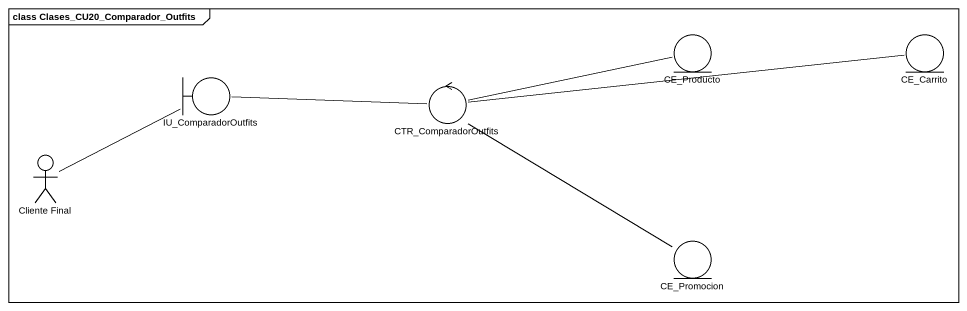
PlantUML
@startuml
mainframe class Clases_CU20_Comparador_Outfits
entity CE_Producto
entity CE_Carrito
boundary IU_ComparadorOutfits
control CTR_ComparadorOutfits
actor "Cliente Final" as Cliente_Final
entity CE_Promocion
IU_ComparadorOutfits -right- CTR_ComparadorOutfits
CTR_ComparadorOutfits -right- CE_Producto
CTR_ComparadorOutfits -right- CE_Carrito
CTR_ComparadorOutfits -- CE_Promocion
Cliente_Final -right- IU_ComparadorOutfits
@enduml
